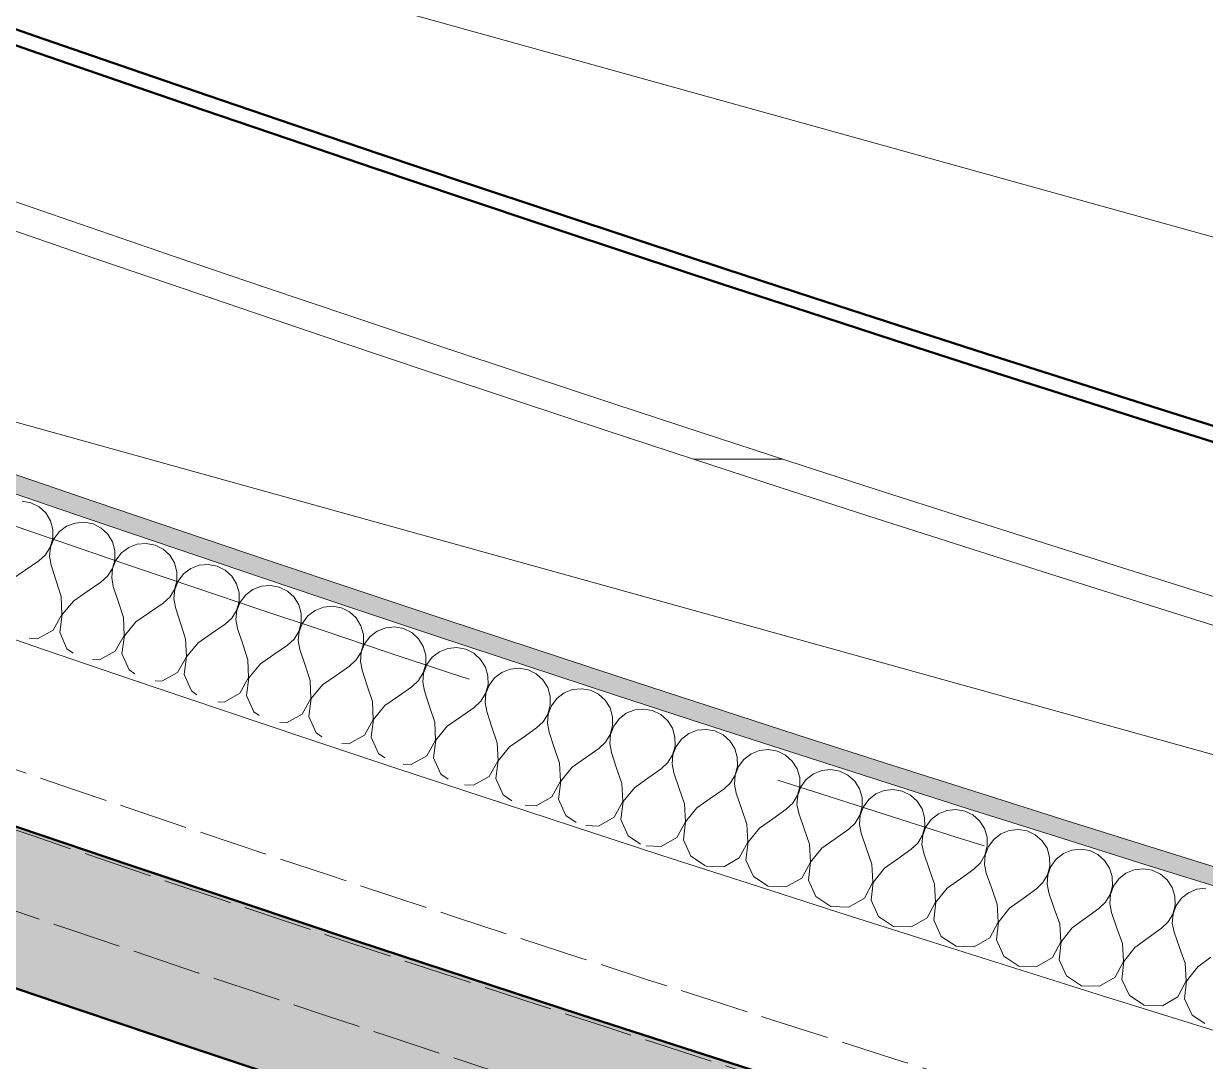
# Model space of a CAD drawing. Header units: millimetres. Extents: x -89663 to 74273, y -103666 to 18539.
# Drawn here: x -35860 to -35090, y -70592 to -69916 of the extents above; entities that cross this region are included whole.
import ezdxf
from ezdxf.enums import TextEntityAlignment as Align

# ---------------------------------------------------------------- set-up
doc = ezdxf.new("R2010")
doc.units = ezdxf.units.MM
doc.header["$MEASUREMENT"] = 0
doc.linetypes.add('Double Dashed', pattern=[1093.611073, 529.166651, -211.666656, 141.111112, -211.666656])
doc.linetypes.add('Hidden Line', pattern=[55, 45, -10])
for name, color, linetype in [('A-20-M_Floor_Slab', 7, 'Continuous'), ('A-25-M_Wall_Ext', 7, 'Continuous'), ('New_A-05-M_Gross_Int_WC_s', 7, 'Continuous'), ('New_A-15-MG_Structural_Grid_Phase_2', 7, 'Continuous'), ('New_A-25-M_Wall_Ext', 7, 'Continuous'), ('New_A-25-M_Wall_Int', 7, 'Continuous'), ('New_A-35-M_FFE_Sanitary', 7, 'Continuous'), ('New_A-40-M_Soft_Landscaping_P2', 7, 'Continuous')]:
    doc.layers.add(name, color=color, linetype=linetype)
for name, color, linetype, lineweight in [('A-20-M_Floor_Slab_Pen_No__89', 8, 'Continuous', 20), ('A-25-M_Wall_Ext_Pen_No__87', 8, 'Continuous', 20), ('New_A-25-M_Wall_Ext_Pen_No__87', 8, 'Continuous', 20), ('New_A-25-M_Wall_Int_Pen_No__193', 7, 'Continuous', 18), ('New_A-40-M_Soft_Landscaping_P2_Pen_No__150', 7, 'Continuous', 0), ('New_ArchiCAD Zone Stamps_Pen_No__6', 7, 'Continuous', 35)]:
    doc.layers.add(name, color=color, linetype=linetype, lineweight=lineweight)
for name, color, linetype, lineweight, true_color in [('New_A-05-M_Gross_Int_WC_s_Pen_No__74', 7, 'Continuous', 20, 0x606060), ('New_A-15-MG_Structural_Grid_Phase_2_Pen_No__222', 7, 'Continuous', 13, 0x65af33), ('New_A-25-M_Wall_Ext_Pen_No__107', 7, 'Continuous', 15, 0xa6a6a6), ('New_A-25-M_Wall_Ext_Pen_No__27', 7, 'Continuous', 50, 0x2a2a2a), ('New_A-25-M_Wall_Int_Pen_No__107', 7, 'Continuous', 15, 0xa6a6a6), ('New_A-25-M_Wall_Int_Pen_No__149', 7, 'Continuous', 0, 0x2a2a2a), ('New_A-35-M_FFE_Sanitary_Pen_No__211', 7, 'Continuous', 13, 0xebf6ff), ('New_A-35-M_FFE_Sanitary_Pen_No__27', 7, 'Continuous', 50, 0x2a2a2a)]:
    doc.layers.add(name, color=color, linetype=linetype, lineweight=lineweight, true_color=true_color)
doc.styles.add('GENERATED_STYLE_1', font='')
doc.styles.add('GENERATED_STYLE_3', font='')
doc.styles.add('GENERATED_STYLE_4', font='')
doc.styles.get('GENERATED_STYLE_1').set_extended_font_data('Arial', bold=True)
doc.styles.get('GENERATED_STYLE_3').set_extended_font_data('Arial')
doc.styles.get('GENERATED_STYLE_4').set_extended_font_data('Swis721 BT')

# ---------------------------------------------------------------- blocks, each defined once
blk = doc.blocks.new('Female WC_INB 0163_41_1', base_point=(-32279.54, -69544.54))
at = {"layer": 'New_A-05-M_Gross_Int_WC_s_Pen_No__74', "linetype": 'Continuous'}
blk.add_arc((-26783.77, -43782.46), 27679.87, 246.440537, 262.17938, dxfattribs=at)
at = {"layer": 'New_ArchiCAD Zone Stamps_Pen_No__6'}
for tag, height, style, p in [('ROOM_NAME', 250, 'GENERATED_STYLE_1', (-32667.24, -68179.03)), ('zoneNameLine2', 250, 'GENERATED_STYLE_1', (-32855.67, -68611.16)), ('ROOM_NUMBER', 200, 'GENERATED_STYLE_3', (-33044.11, -69031.87)), ('measuredAreaCode', 200, 'GENERATED_STYLE_3', (-33201.13, -69391.98)), ('ROOM_HOLES_PRM', 200, 'GENERATED_STYLE_3', (-32893.73, -69526.02)), ('DUMMY_649', 200, 'GENERATED_STYLE_3', (-32404.39, -69739.4)), ('DUMMY_650', 133.33, 'GENERATED_STYLE_3', (-32125.1, -69845.94))]:
    blk.add_attdef(tag, text='', height=height, rotation=336.44041, dxfattribs=dict(at, style=style)).set_placement(p, align=Align.TOP_LEFT)
blk = doc.blocks.new('Mesh_33_1', base_point=(-40933.13, -67038.12))
at = {"layer": 'New_A-40-M_Soft_Landscaping_P2_Pen_No__150', "linetype": 'Continuous', "flags": 128}
blk.add_lwpolyline([(-40933.13, -67038.12, 0.320491), (-40900.75, -69852.74, 0.075053), (-37194.67, -72335.54, 0.135492), (-17580.92, -76160.23), (-17996.04, -70642.96, -0.183873), (-38079.88, -69688.08, -0.169448), (-40869.93, -67158.76, -0.091733)], format="xyb", close=True, dxfattribs=at)
blk = doc.blocks.new('Mesh_34_1', base_point=(-38055.11, -69698.86))
at = {"layer": 'New_A-40-M_Soft_Landscaping_P2_Pen_No__150', "linetype": 'Continuous', "flags": 128}
blk.add_lwpolyline([(-38055.11, -69698.86, -0.169694), (-40869.93, -67158.76, 0.334983), (-40169.42, -69894.96, 0.065126), (-36684.41, -71850.78, 0.165018), (-17774.28, -73559.95), (-17996.04, -70642.96, -0.183626)], format="xyb", close=True, dxfattribs=at)
blk = doc.blocks.new('Slab_71_1', base_point=(-38011.07, -70020.7))
at = {"layer": 'A-20-M_Floor_Slab_Pen_No__89', "linetype": 'Continuous', "flags": 128}
blk.add_lwpolyline([(-38011.07, -70020.7), (-37706.8, -69326.82), (-30776.38, -71251.73), (-30890.25, -71998.49)], close=True, dxfattribs=at)
blk = doc.blocks.new('Slab_72_1', base_point=(-37706.8, -69326.82))
at = {"layer": 'A-20-M_Floor_Slab_Pen_No__89', "linetype": 'Continuous', "flags": 128}
blk.add_lwpolyline([(-37706.8, -69326.82), (-37838.64, -69627.5), (-30825.72, -71575.32), (-30776.38, -71251.73)], close=True, dxfattribs=at)
blk = doc.blocks.new('Wall_53_1', base_point=(-38175.98, -69536.65))
at = {"layer": 'New_A-25-M_Wall_Ext_Pen_No__107', "linetype": 'Continuous', "lineweight": 0, "true_color": 0x535353}
blk.add_hatch(color=251, dxfattribs=at).paths.add_polyline_path([(-38175.98, -69536.65), (-38217.53, -69627.61, 0.177017), (-18856.62, -70909.39), (-18870.61, -70861.5), (-18884.66, -70813.41, -0.177006)])
at = {"layer": 'New_A-25-M_Wall_Ext_Pen_No__27', "linetype": 'Continuous'}
for radius, start in [(28161.83, 246.138048), (28261.83, 246.135609)]:
    blk.add_arc((-26783.55, -43782.02), radius, start, 286.288972, dxfattribs=at)
blk = doc.blocks.new('Wall_55_1', base_point=(-38175.91, -69536.5))
at = {"layer": 'New_A-25-M_Wall_Ext_Pen_No__87', "linetype": 'Hidden Line'}
for radius in [28161.83, 28211.83]:
    blk.add_arc((-26758.87, -43792.76), radius, 246.083295, 336.440412, dxfattribs=at)
blk = doc.blocks.new('Wall_93_1', base_point=(-37848.31, -69154.35))
at = {"layer": 'New_A-35-M_FFE_Sanitary_Pen_No__211', "linetype": 'Continuous'}
h = blk.add_hatch(dxfattribs=at)
h.set_pattern_fill('Plaster_0001', color=256, style=0, pattern_type=2)
h.set_pattern_definition([(164.31925, (0, 0), (46.81334, 166.75884), [0, -100]), (164.31925, (-71.55, -69.87), (46.81334, 166.75884), [0, -100])])
h.paths.add_polyline_path([(-37844.31, -69145.19), (-37848.31, -69154.35, 0.068547), (-30550.53, -71208.46), (-30549.25, -71198.54, -0.068546)])
at = {"layer": 'New_A-35-M_FFE_Sanitary_Pen_No__27', "linetype": 'Continuous'}
for radius, end in [(27770.03, 262.122158), (27780.03, 262.122343)]:
    blk.add_arc((-26743.04, -43690.59), radius, 246.437016, end, dxfattribs=at)
blk = doc.blocks.new('*X512')
at = {"layer": 'New_A-25-M_Wall_Int_Pen_No__107', "linetype": 'Continuous'}
for p, q in [((-35861.25, -70227.15), (-35855.46, -70228.27)), ((-35855.46, -70228.27), (-35850.21, -70230.94)), ((-35850.21, -70230.94), (-35845.88, -70234.94)), ((-35845.88, -70234.94), (-35842.8, -70239.98)), ((-35842.8, -70239.98), (-35841.22, -70245.67)), ((-35836.95, -70247.13), (-35832.21, -70243.6)), ((-35832.21, -70243.6), (-35826.7, -70241.5)), ((-35826.7, -70241.5), (-35820.82, -70240.99)), ((-35820.82, -70240.99), (-35815.03, -70242.1)), ((-35815.03, -70242.1), (-35809.77, -70244.76)), ((-35809.77, -70244.76), (-35805.43, -70248.76)), ((-35841.25, -70251.58), (-35842.89, -70257.26)), ((-35842.73, -70257.32), (-35840.55, -70251.82)), ((-35841.22, -70245.67), (-35841.25, -70251.58)), ((-35840.55, -70251.82), (-35836.95, -70247.13)), ((-35805.43, -70248.76), (-35802.35, -70253.8)), ((-35842.89, -70257.26), (-35846.02, -70262.28)), ((-35843.33, -70263.2), (-35842.73, -70257.32)), ((-35802.35, -70253.8), (-35800.76, -70259.48)), ((-35800.76, -70259.48), (-35800.79, -70265.4)), ((-35796.49, -70260.94), (-35791.76, -70257.4)), ((-35791.76, -70257.4), (-35786.25, -70255.29)), ((-35786.25, -70255.29), (-35780.37, -70254.77)), ((-35780.37, -70254.77), (-35774.58, -70255.88)), ((-35774.58, -70255.88), (-35769.32, -70258.53)), ((-35769.32, -70258.53), (-35764.97, -70262.52)), ((-35859.25, -70272.28), (-35850.4, -70266.25)), ((-35846.02, -70262.28), (-35850.4, -70266.25)), ((-35842.3, -70269.02), (-35843.33, -70263.2)), ((-35800.79, -70265.4), (-35802.42, -70271.08)), ((-35802.26, -70271.13), (-35800.08, -70265.64)), ((-35800.08, -70265.64), (-35796.49, -70260.94)), ((-35764.97, -70262.52), (-35761.88, -70267.55)), ((-35761.88, -70267.55), (-35760.29, -70273.24)), ((-35868.1, -70278.31), (-35859.25, -70272.28)), ((-35839, -70279.21), (-35842.3, -70269.02)), ((-35802.42, -70271.08), (-35805.54, -70276.1)), ((-35802.85, -70277.02), (-35802.26, -70271.13)), ((-35760.29, -70273.24), (-35760.3, -70279.15)), ((-35759.59, -70279.39), (-35756.01, -70274.68)), ((-35756.01, -70274.68), (-35751.29, -70271.14)), ((-35751.29, -70271.14), (-35745.78, -70269.02)), ((-35745.78, -70269.02), (-35739.9, -70268.49)), ((-35739.9, -70268.49), (-35734.11, -70269.59)), ((-35734.11, -70269.59), (-35728.84, -70272.23)), ((-35728.84, -70272.23), (-35724.49, -70276.21)), ((-35835.7, -70289.39), (-35839, -70279.21)), ((-35818.75, -70286.12), (-35809.91, -70280.08)), ((-35805.54, -70276.1), (-35809.91, -70280.08)), ((-35801.81, -70282.83), (-35802.85, -70277.02)), ((-35798.49, -70293.02), (-35801.81, -70282.83)), ((-35760.3, -70279.15), (-35761.92, -70284.83)), ((-35761.76, -70284.89), (-35759.59, -70279.39)), ((-35724.49, -70276.21), (-35721.39, -70281.24)), ((-35721.39, -70281.24), (-35719.79, -70286.92)), ((-35710.79, -70284.81), (-35705.28, -70282.69)), ((-35705.28, -70282.69), (-35699.41, -70282.15)), ((-35699.41, -70282.15), (-35693.62, -70283.24)), ((-35693.62, -70283.24), (-35688.34, -70285.87)), ((-35835.7, -70289.39), (-35835.26, -70301.1)), ((-35827.59, -70292.16), (-35818.75, -70286.12)), ((-35765.04, -70289.86), (-35769.4, -70293.84)), ((-35761.92, -70284.83), (-35765.04, -70289.86)), ((-35762.34, -70290.77), (-35761.76, -70284.89)), ((-35761.3, -70296.59), (-35762.34, -70290.77)), ((-35719.79, -70286.92), (-35719.79, -70292.84)), ((-35719.09, -70293.07), (-35715.51, -70288.37)), ((-35715.51, -70288.37), (-35710.79, -70284.81)), ((-35688.34, -70285.87), (-35683.99, -70289.85)), ((-35683.99, -70289.85), (-35680.88, -70294.87)), ((-35835.1, -70301.15), (-35827.59, -70292.16)), ((-35795.17, -70303.2), (-35798.49, -70293.02)), ((-35778.23, -70299.9), (-35769.4, -70293.84)), ((-35757.96, -70306.76), (-35761.3, -70296.59)), ((-35721.41, -70298.52), (-35724.51, -70303.55)), ((-35721.82, -70304.46), (-35721.24, -70298.58)), ((-35719.79, -70292.84), (-35721.41, -70298.52)), ((-35721.24, -70298.58), (-35719.09, -70293.07)), ((-35680.88, -70294.87), (-35679.27, -70300.55)), ((-35674.99, -70301.99), (-35670.27, -70298.43)), ((-35670.27, -70298.43), (-35664.77, -70296.29)), ((-35664.77, -70296.29), (-35658.9, -70295.74)), ((-35658.9, -70295.74), (-35653.1, -70296.82)), ((-35653.1, -70296.82), (-35647.82, -70299.45)), ((-35835.26, -70301.1), (-35841.04, -70311.28)), ((-35836.75, -70312.74), (-35835.1, -70301.15)), ((-35795.17, -70303.2), (-35794.72, -70314.9)), ((-35794.55, -70314.95), (-35787.07, -70305.95)), ((-35787.07, -70305.95), (-35778.23, -70299.9)), ((-35754.63, -70316.94), (-35757.96, -70306.76)), ((-35724.51, -70303.55), (-35728.87, -70307.54)), ((-35720.76, -70310.28), (-35721.82, -70304.46)), ((-35679.26, -70306.46), (-35680.87, -70312.15)), ((-35680.7, -70312.21), (-35678.56, -70306.7)), ((-35679.27, -70300.55), (-35679.26, -70306.46)), ((-35678.56, -70306.7), (-35674.99, -70301.99)), ((-35647.82, -70299.45), (-35643.46, -70303.42)), ((-35643.46, -70303.42), (-35640.35, -70308.44)), ((-35841.04, -70311.28), (-35851.31, -70316.91)), ((-35832.07, -70323.48), (-35836.75, -70312.74)), ((-35746.52, -70319.68), (-35737.69, -70313.61)), ((-35737.69, -70313.61), (-35728.87, -70307.54)), ((-35717.41, -70320.45), (-35720.76, -70310.28)), ((-35680.87, -70312.15), (-35683.97, -70317.19)), ((-35681.27, -70318.09), (-35680.7, -70312.21)), ((-35640.35, -70308.44), (-35638.73, -70314.12)), ((-35638.73, -70314.12), (-35638.71, -70320.03)), ((-35634.44, -70315.55), (-35629.73, -70311.98)), ((-35629.73, -70311.98), (-35624.24, -70309.84)), ((-35624.24, -70309.84), (-35618.36, -70309.28)), ((-35618.36, -70309.28), (-35612.57, -70310.35)), ((-35612.57, -70310.35), (-35607.28, -70312.97)), ((-35607.28, -70312.97), (-35602.92, -70316.93)), ((-35851.31, -70316.91), (-35856.63, -70316.63)), ((-35794.72, -70314.9), (-35800.48, -70325.1)), ((-35796.2, -70326.55), (-35794.55, -70314.95)), ((-35754.63, -70316.94), (-35754.15, -70328.64)), ((-35753.99, -70328.7), (-35746.52, -70319.68)), ((-35714.06, -70330.62), (-35717.41, -70320.45)), ((-35697.13, -70327.27), (-35688.32, -70321.18)), ((-35683.97, -70317.19), (-35688.32, -70321.18)), ((-35680.21, -70323.91), (-35681.27, -70318.09)), ((-35638.71, -70320.03), (-35640.31, -70325.72)), ((-35640.15, -70325.77), (-35638.01, -70320.26)), ((-35638.01, -70320.26), (-35634.44, -70315.55)), ((-35602.92, -70316.93), (-35599.8, -70321.94)), ((-35599.8, -70321.94), (-35598.16, -70327.62)), ((-35828.06, -70326.25), (-35832.07, -70323.48)), ((-35800.48, -70325.1), (-35810.74, -70330.74)), ((-35791.49, -70337.28), (-35796.2, -70326.55)), ((-35754.15, -70328.64), (-35759.9, -70338.85)), ((-35755.61, -70340.29), (-35753.99, -70328.7)), ((-35705.95, -70333.35), (-35697.13, -70327.27)), ((-35676.84, -70334.07), (-35680.21, -70323.91)), ((-35640.31, -70325.72), (-35643.4, -70330.76)), ((-35640.7, -70331.66), (-35640.15, -70325.77)), ((-35598.16, -70327.62), (-35598.14, -70333.53)), ((-35597.43, -70333.77), (-35593.88, -70329.04)), ((-35593.88, -70329.04), (-35589.18, -70325.47)), ((-35589.18, -70325.47), (-35583.68, -70323.32)), ((-35583.68, -70323.32), (-35577.81, -70322.75)), ((-35577.81, -70322.75), (-35572.01, -70323.81)), ((-35572.01, -70323.81), (-35566.72, -70326.42)), ((-35566.72, -70326.42), (-35562.35, -70330.38)), ((-35810.74, -70330.74), (-35815.45, -70330.5)), ((-35787.84, -70339.79), (-35791.49, -70337.28)), ((-35714.06, -70330.62), (-35713.57, -70342.32)), ((-35713.41, -70342.37), (-35705.95, -70333.35)), ((-35673.48, -70344.24), (-35676.84, -70334.07)), ((-35656.55, -70340.86), (-35647.75, -70334.76)), ((-35643.4, -70330.76), (-35647.75, -70334.76)), ((-35639.63, -70337.47), (-35640.7, -70331.66)), ((-35636.25, -70347.63), (-35639.63, -70337.47)), ((-35598.14, -70333.53), (-35599.73, -70339.23)), ((-35599.57, -70339.28), (-35597.43, -70333.77)), ((-35562.35, -70330.38), (-35559.22, -70335.39)), ((-35559.22, -70335.39), (-35557.58, -70341.06)), ((-35548.6, -70338.9), (-35543.1, -70336.74)), ((-35543.1, -70336.74), (-35537.23, -70336.16)), ((-35537.23, -70336.16), (-35531.43, -70337.21)), ((-35531.43, -70337.21), (-35526.14, -70339.81)), ((-35770.15, -70344.5), (-35774.49, -70344.29)), ((-35759.9, -70338.85), (-35770.15, -70344.5)), ((-35750.9, -70351.01), (-35755.61, -70340.29)), ((-35713.57, -70342.32), (-35719.3, -70352.53)), ((-35715.01, -70353.98), (-35713.41, -70342.37)), ((-35673.48, -70344.24), (-35672.97, -70355.94)), ((-35665.36, -70346.95), (-35656.55, -70340.86)), ((-35602.81, -70344.27), (-35607.15, -70348.28)), ((-35599.73, -70339.23), (-35602.81, -70344.27)), ((-35600.11, -70345.17), (-35599.57, -70339.28)), ((-35599.03, -70350.98), (-35600.11, -70345.17)), ((-35557.58, -70341.06), (-35557.55, -70346.97)), ((-35556.84, -70347.21), (-35553.3, -70342.48)), ((-35553.3, -70342.48), (-35548.6, -70338.9)), ((-35526.14, -70339.81), (-35521.76, -70343.77)), ((-35521.76, -70343.77), (-35518.63, -70348.77)), ((-35747.41, -70353.41), (-35750.9, -70351.01)), ((-35719.3, -70352.53), (-35729.54, -70358.21)), ((-35672.8, -70355.99), (-35665.36, -70346.95)), ((-35632.87, -70357.79), (-35636.25, -70347.63)), ((-35615.95, -70354.39), (-35607.15, -70348.28)), ((-35595.64, -70361.13), (-35599.03, -70350.98)), ((-35559.13, -70352.67), (-35562.2, -70357.72)), ((-35559.5, -70358.61), (-35558.97, -70352.72)), ((-35557.55, -70346.97), (-35559.13, -70352.67)), ((-35558.97, -70352.72), (-35556.84, -70347.21)), ((-35518.63, -70348.77), (-35516.98, -70354.44)), ((-35512.69, -70355.85), (-35508, -70352.26)), ((-35508, -70352.26), (-35502.51, -70350.09)), ((-35502.51, -70350.09), (-35496.64, -70349.51)), ((-35496.64, -70349.51), (-35490.84, -70350.55)), ((-35490.84, -70350.55), (-35485.54, -70353.15)), ((-35729.54, -70358.21), (-35733.75, -70358.01)), ((-35710.28, -70364.69), (-35715.01, -70353.98)), ((-35672.97, -70355.94), (-35678.68, -70366.16)), ((-35674.39, -70367.6), (-35672.8, -70355.99)), ((-35632.87, -70357.79), (-35632.34, -70369.49)), ((-35632.18, -70369.55), (-35624.74, -70360.5)), ((-35624.74, -70360.5), (-35615.95, -70354.39)), ((-35562.2, -70357.72), (-35566.54, -70361.73)), ((-35558.41, -70364.42), (-35559.5, -70358.61)), ((-35516.94, -70360.35), (-35518.51, -70366.05)), ((-35518.35, -70366.1), (-35516.23, -70360.58)), ((-35516.98, -70354.44), (-35516.94, -70360.35)), ((-35516.23, -70360.58), (-35512.69, -70355.85)), ((-35485.54, -70353.15), (-35481.16, -70357.09)), ((-35481.16, -70357.09), (-35478.02, -70362.09)), ((-35706.77, -70367.09), (-35710.28, -70364.69)), ((-35678.68, -70366.16), (-35688.91, -70371.85)), ((-35669.64, -70378.3), (-35674.39, -70367.6)), ((-35592.24, -70371.29), (-35595.64, -70361.13)), ((-35584.11, -70373.98), (-35575.32, -70367.86)), ((-35575.32, -70367.86), (-35566.54, -70361.73)), ((-35555, -70374.57), (-35558.41, -70364.42)), ((-35518.51, -70366.05), (-35521.58, -70371.1)), ((-35518.87, -70371.99), (-35518.35, -70366.1)), ((-35478.02, -70362.09), (-35476.36, -70367.76)), ((-35476.36, -70367.76), (-35476.31, -70373.67)), ((-35472.07, -70369.16), (-35467.38, -70365.56)), ((-35467.38, -70365.56), (-35461.89, -70363.39)), ((-35461.89, -70363.39), (-35456.02, -70362.79)), ((-35456.02, -70362.79), (-35450.22, -70363.83)), ((-35450.22, -70363.83), (-35444.92, -70366.41)), ((-35444.92, -70366.41), (-35440.53, -70370.35)), ((-35688.91, -70371.85), (-35693.23, -70371.65)), ((-35632.34, -70369.49), (-35638.04, -70379.72)), ((-35633.75, -70381.15), (-35632.18, -70369.55)), ((-35592.24, -70371.29), (-35591.69, -70382.99)), ((-35591.53, -70383.04), (-35584.11, -70373.98)), ((-35551.59, -70384.72), (-35555, -70374.57)), ((-35534.68, -70381.26), (-35525.91, -70375.13)), ((-35521.58, -70371.1), (-35525.91, -70375.13)), ((-35517.78, -70377.8), (-35518.87, -70371.99)), ((-35476.31, -70373.67), (-35477.87, -70379.37)), ((-35477.7, -70379.42), (-35475.6, -70373.9)), ((-35475.6, -70373.9), (-35472.07, -70369.16)), ((-35440.53, -70370.35), (-35437.38, -70375.34)), ((-35437.38, -70375.34), (-35435.71, -70381.01)), ((-35421.26, -70376.62), (-35415.39, -70376.02)), ((-35415.39, -70376.02), (-35409.58, -70377.04)), ((-35665.9, -70380.85), (-35669.64, -70378.3)), ((-35638.04, -70379.72), (-35648.27, -70385.43)), ((-35628.98, -70391.85), (-35633.75, -70381.15)), ((-35591.69, -70382.99), (-35597.38, -70393.23)), ((-35593.08, -70394.65), (-35591.53, -70383.04)), ((-35543.46, -70387.4), (-35534.68, -70381.26)), ((-35514.35, -70387.94), (-35517.78, -70377.8)), ((-35477.87, -70379.37), (-35480.93, -70384.43)), ((-35478.22, -70385.31), (-35477.7, -70379.42)), ((-35435.71, -70381.01), (-35435.65, -70386.92)), ((-35434.95, -70387.15), (-35431.42, -70382.41)), ((-35431.42, -70382.41), (-35426.74, -70378.81)), ((-35426.74, -70378.81), (-35421.26, -70376.62)), ((-35409.58, -70377.04), (-35404.28, -70379.62)), ((-35404.28, -70379.62), (-35399.88, -70383.55)), ((-35399.88, -70383.55), (-35396.73, -70388.54)), ((-35648.27, -70385.43), (-35652.93, -70385.22)), ((-35551.59, -70384.72), (-35551.03, -70396.42)), ((-35550.86, -70396.47), (-35543.46, -70387.4)), ((-35510.92, -70398.09), (-35514.35, -70387.94)), ((-35494.02, -70394.61), (-35485.25, -70388.46)), ((-35480.93, -70384.43), (-35485.25, -70388.46)), ((-35477.12, -70391.12), (-35478.22, -70385.31)), ((-35473.68, -70401.26), (-35477.12, -70391.12)), ((-35435.65, -70386.92), (-35437.21, -70392.63)), ((-35437.04, -70392.68), (-35434.95, -70387.15)), ((-35396.73, -70388.54), (-35395.05, -70394.2)), ((-35386.08, -70391.98), (-35380.6, -70389.79)), ((-35380.6, -70389.79), (-35374.73, -70389.18)), ((-35374.73, -70389.18), (-35368.93, -70390.2)), ((-35368.93, -70390.2), (-35363.62, -70392.77)), ((-35624.81, -70394.69), (-35628.98, -70391.85)), ((-35607.59, -70398.95), (-35612.83, -70398.72)), ((-35597.38, -70393.23), (-35607.59, -70398.95)), ((-35588.3, -70405.34), (-35593.08, -70394.65)), ((-35551.03, -70396.42), (-35556.69, -70406.67)), ((-35552.4, -70408.08), (-35550.86, -70396.47)), ((-35510.92, -70398.09), (-35510.34, -70409.79)), ((-35502.79, -70400.76), (-35494.02, -70394.61)), ((-35440.26, -70397.69), (-35444.58, -70401.73)), ((-35437.21, -70392.63), (-35440.26, -70397.69)), ((-35437.55, -70398.57), (-35437.04, -70392.68)), ((-35436.44, -70404.37), (-35437.55, -70398.57)), ((-35395.05, -70394.2), (-35394.98, -70400.12)), ((-35394.27, -70400.34), (-35390.76, -70395.59)), ((-35390.76, -70395.59), (-35386.08, -70391.98)), ((-35363.62, -70392.77), (-35359.22, -70396.69)), ((-35359.22, -70396.69), (-35356.05, -70401.67)), ((-35583.49, -70408.6), (-35588.3, -70405.34)), ((-35556.69, -70406.67), (-35566.9, -70412.4)), ((-35510.18, -70409.84), (-35502.79, -70400.76)), ((-35470.23, -70411.4), (-35473.68, -70401.26)), ((-35453.33, -70407.89), (-35444.58, -70401.73)), ((-35432.98, -70414.51), (-35436.44, -70404.37)), ((-35396.53, -70405.82), (-35399.57, -70410.89)), ((-35396.86, -70411.77), (-35396.36, -70405.87)), ((-35394.98, -70400.12), (-35396.53, -70405.82)), ((-35396.36, -70405.87), (-35394.27, -70400.34)), ((-35356.05, -70401.67), (-35354.37, -70407.34)), ((-35350.07, -70408.72), (-35345.4, -70405.1)), ((-35345.4, -70405.1), (-35339.92, -70402.9)), ((-35339.92, -70402.9), (-35334.06, -70402.28)), ((-35334.06, -70402.28), (-35328.25, -70403.29)), ((-35328.25, -70403.29), (-35322.94, -70405.85)), ((-35322.94, -70405.85), (-35318.53, -70409.77)), ((-35566.9, -70412.4), (-35572.95, -70412.15)), ((-35547.6, -70418.76), (-35552.4, -70408.08)), ((-35510.34, -70409.79), (-35515.99, -70420.04)), ((-35511.69, -70421.45), (-35510.18, -70409.84)), ((-35470.23, -70411.4), (-35469.63, -70423.09)), ((-35469.47, -70423.15), (-35462.09, -70414.05)), ((-35462.09, -70414.05), (-35453.33, -70407.89)), ((-35429.52, -70424.64), (-35432.98, -70414.51)), ((-35399.57, -70410.89), (-35403.88, -70414.93)), ((-35395.74, -70417.57), (-35396.86, -70411.77)), ((-35354.29, -70413.25), (-35355.83, -70418.95)), ((-35355.66, -70419.01), (-35353.58, -70413.47)), ((-35354.37, -70407.34), (-35354.29, -70413.25)), ((-35353.58, -70413.47), (-35350.07, -70408.72)), ((-35318.53, -70409.77), (-35315.36, -70414.74)), ((-35541.93, -70422.59), (-35547.6, -70418.76)), ((-35515.99, -70420.04), (-35526.19, -70425.8)), ((-35506.88, -70432.13), (-35511.69, -70421.45)), ((-35421.38, -70427.28), (-35412.63, -70421.11)), ((-35412.63, -70421.11), (-35403.88, -70414.93)), ((-35392.27, -70427.7), (-35395.74, -70417.57)), ((-35355.83, -70418.95), (-35358.86, -70424.03)), ((-35356.15, -70424.9), (-35355.66, -70419.01)), ((-35315.36, -70414.74), (-35313.66, -70420.4)), ((-35313.66, -70420.4), (-35313.58, -70426.31)), ((-35312.87, -70426.54), (-35309.36, -70421.78)), ((-35309.36, -70421.78), (-35304.7, -70418.16)), ((-35304.7, -70418.16), (-35299.22, -70415.95)), ((-35299.22, -70415.95), (-35293.36, -70415.32)), ((-35293.36, -70415.32), (-35287.55, -70416.32)), ((-35287.55, -70416.32), (-35282.24, -70418.87)), ((-35282.24, -70418.87), (-35277.82, -70422.78)), ((-35526.19, -70425.8), (-35533.27, -70425.51)), ((-35469.63, -70423.09), (-35475.27, -70433.36)), ((-35470.97, -70434.76), (-35469.47, -70423.15)), ((-35429.52, -70424.64), (-35428.91, -70436.34)), ((-35428.74, -70436.39), (-35421.38, -70427.28)), ((-35388.79, -70437.83), (-35392.27, -70427.7)), ((-35371.9, -70434.27), (-35363.16, -70428.08)), ((-35358.86, -70424.03), (-35363.16, -70428.08)), ((-35355.02, -70430.7), (-35356.15, -70424.9)), ((-35313.58, -70426.31), (-35315.1, -70432.03)), ((-35314.94, -70432.08), (-35312.87, -70426.54)), ((-35277.82, -70422.78), (-35274.64, -70427.75)), ((-35274.64, -70427.75), (-35272.94, -70433.41)), ((-35263.98, -70431.15), (-35258.51, -70428.93)), ((-35258.51, -70428.93), (-35252.64, -70428.29)), ((-35252.64, -70428.29), (-35246.83, -70429.28)), ((-35246.83, -70429.28), (-35241.51, -70431.83)), ((-35500.14, -70436.66), (-35506.88, -70432.13)), ((-35475.27, -70433.36), (-35485.46, -70439.13)), ((-35466.13, -70445.43), (-35470.97, -70434.76)), ((-35428.91, -70436.34), (-35434.52, -70446.61)), ((-35430.22, -70448.01), (-35428.74, -70436.39)), ((-35388.79, -70437.83), (-35388.16, -70449.52)), ((-35380.64, -70440.46), (-35371.9, -70434.27)), ((-35351.53, -70440.82), (-35355.02, -70430.7)), ((-35318.13, -70437.1), (-35322.43, -70441.16)), ((-35315.1, -70432.03), (-35318.13, -70437.1)), ((-35315.42, -70437.97), (-35314.94, -70432.08)), ((-35272.94, -70433.41), (-35272.84, -70439.32)), ((-35272.13, -70439.55), (-35268.64, -70434.78)), ((-35268.64, -70434.78), (-35263.98, -70431.15)), ((-35241.51, -70431.83), (-35237.09, -70435.73)), ((-35237.09, -70435.73), (-35233.91, -70440.7)), ((-35485.46, -70439.13), (-35493.79, -70438.8)), ((-35458.11, -70450.82), (-35466.13, -70445.43)), ((-35387.99, -70449.57), (-35380.64, -70440.46)), ((-35348.04, -70450.95), (-35351.53, -70440.82)), ((-35331.16, -70447.36), (-35322.43, -70441.16)), ((-35314.28, -70443.77), (-35315.42, -70437.97)), ((-35310.78, -70453.89), (-35314.28, -70443.77)), ((-35274.36, -70445.03), (-35277.38, -70450.12)), ((-35274.67, -70450.98), (-35274.2, -70445.09)), ((-35272.84, -70439.32), (-35274.36, -70445.03)), ((-35274.2, -70445.09), (-35272.13, -70439.55)), ((-35233.91, -70440.7), (-35232.2, -70446.35)), ((-35227.89, -70447.72), (-35223.24, -70444.08)), ((-35223.24, -70444.08), (-35217.77, -70441.85)), ((-35217.77, -70441.85), (-35211.91, -70441.21)), ((-35211.91, -70441.21), (-35206.1, -70442.19)), ((-35206.1, -70442.19), (-35200.77, -70444.72)), ((-35200.77, -70444.72), (-35196.35, -70448.62)), ((-35444.71, -70452.4), (-35454.51, -70452.03)), ((-35434.52, -70446.61), (-35444.71, -70452.4)), ((-35425.37, -70458.67), (-35430.22, -70448.01)), ((-35388.16, -70449.52), (-35393.76, -70459.8)), ((-35389.46, -70461.19), (-35387.99, -70449.57)), ((-35348.04, -70450.95), (-35347.39, -70462.64)), ((-35339.89, -70453.56), (-35331.16, -70447.36)), ((-35277.38, -70450.12), (-35281.67, -70454.18)), ((-35273.52, -70456.77), (-35274.67, -70450.98)), ((-35232.09, -70452.26), (-35233.6, -70457.98)), ((-35233.44, -70458.03), (-35231.38, -70452.49)), ((-35232.2, -70446.35), (-35232.09, -70452.26)), ((-35231.38, -70452.49), (-35227.89, -70447.72)), ((-35196.35, -70448.62), (-35193.15, -70453.58)), ((-35415.84, -70465.05), (-35425.37, -70458.67)), ((-35393.76, -70459.8), (-35403.93, -70465.6)), ((-35347.22, -70462.69), (-35339.89, -70453.56)), ((-35307.27, -70464.01), (-35310.78, -70453.89)), ((-35299.11, -70466.61), (-35290.39, -70460.4)), ((-35290.39, -70460.4), (-35281.67, -70454.18)), ((-35270, -70466.89), (-35273.52, -70456.77)), ((-35233.6, -70457.98), (-35236.61, -70463.07)), ((-35233.9, -70463.92), (-35233.44, -70458.03)), ((-35193.15, -70453.58), (-35191.43, -70459.24)), ((-35191.43, -70459.24), (-35191.32, -70465.15)), ((-35190.61, -70465.37), (-35187.13, -70460.59)), ((-35187.13, -70460.59), (-35182.48, -70456.95)), ((-35182.48, -70456.95), (-35177.02, -70454.71)), ((-35177.02, -70454.71), (-35171.15, -70454.06)), ((-35171.15, -70454.06), (-35165.34, -70455.03)), ((-35165.34, -70455.03), (-35160.01, -70457.56)), ((-35160.01, -70457.56), (-35155.58, -70461.45)), ((-35403.93, -70465.6), (-35415.42, -70465.19)), ((-35384.59, -70471.84), (-35389.46, -70461.19)), ((-35347.39, -70462.64), (-35352.98, -70472.93)), ((-35348.67, -70474.31), (-35347.22, -70462.69)), ((-35307.27, -70464.01), (-35306.6, -70475.7)), ((-35306.44, -70475.75), (-35299.11, -70466.61)), ((-35266.48, -70477), (-35270, -70466.89)), ((-35249.61, -70473.37), (-35240.9, -70467.14)), ((-35236.61, -70463.07), (-35240.9, -70467.14)), ((-35232.74, -70469.72), (-35233.9, -70463.92)), ((-35191.32, -70465.15), (-35192.82, -70470.86)), ((-35192.66, -70470.92), (-35190.61, -70465.37)), ((-35155.58, -70461.45), (-35152.38, -70466.41)), ((-35152.38, -70466.41), (-35150.65, -70472.05)), ((-35141.7, -70469.75), (-35136.24, -70467.51)), ((-35136.24, -70467.51), (-35130.38, -70466.84)), ((-35130.38, -70466.84), (-35124.56, -70467.81)), ((-35124.56, -70467.81), (-35119.23, -70470.33)), ((-35374.85, -70478.34), (-35384.59, -70471.84)), ((-35352.98, -70472.93), (-35363.14, -70478.75)), ((-35343.79, -70484.96), (-35348.67, -70474.31)), ((-35306.6, -70475.7), (-35312.17, -70486)), ((-35307.86, -70487.37), (-35306.44, -70475.75)), ((-35258.32, -70479.59), (-35249.61, -70473.37)), ((-35229.21, -70479.83), (-35232.74, -70469.72)), ((-35195.82, -70475.95), (-35200.1, -70480.03)), ((-35192.82, -70470.86), (-35195.82, -70475.95)), ((-35193.11, -70476.81), (-35192.66, -70470.92)), ((-35150.65, -70472.05), (-35150.53, -70477.96)), ((-35149.82, -70478.19), (-35146.34, -70473.4)), ((-35146.34, -70473.4), (-35141.7, -70469.75)), ((-35119.23, -70470.33), (-35114.79, -70474.21)), ((-35114.79, -70474.21), (-35111.58, -70479.17)), ((-35363.14, -70478.75), (-35374.85, -70478.34)), ((-35266.48, -70477), (-35265.79, -70488.69)), ((-35265.63, -70488.74), (-35258.32, -70479.59)), ((-35225.67, -70489.94), (-35229.21, -70479.83)), ((-35208.8, -70486.27), (-35200.1, -70480.03)), ((-35191.94, -70482.6), (-35193.11, -70476.81)), ((-35188.39, -70492.71), (-35191.94, -70482.6)), ((-35152.02, -70483.68), (-35155.02, -70488.78)), ((-35152.3, -70489.63), (-35151.85, -70483.74)), ((-35150.53, -70477.96), (-35152.02, -70483.68)), ((-35151.85, -70483.74), (-35149.82, -70478.19)), ((-35111.58, -70479.17), (-35109.85, -70484.81)), ((-35105.54, -70486.15), (-35100.9, -70482.5)), ((-35100.9, -70482.5), (-35095.44, -70480.24)), ((-35095.44, -70480.24), (-35089.58, -70479.57)), ((-35334.03, -70491.44), (-35343.79, -70484.96)), ((-35322.33, -70491.83), (-35334.03, -70491.44)), ((-35312.17, -70486), (-35322.33, -70491.83)), ((-35302.97, -70498.01), (-35307.86, -70487.37)), ((-35265.79, -70488.69), (-35271.35, -70499)), ((-35267.04, -70500.37), (-35265.63, -70488.74)), ((-35225.67, -70489.94), (-35224.96, -70501.63)), ((-35217.51, -70492.52), (-35208.8, -70486.27)), ((-35155.02, -70488.78), (-35159.29, -70492.86)), ((-35151.12, -70495.42), (-35152.3, -70489.63)), ((-35109.71, -70490.72), (-35111.2, -70496.44)), ((-35111.03, -70496.5), (-35109, -70490.94)), ((-35109.85, -70484.81), (-35109.71, -70490.72)), ((-35109, -70490.94), (-35105.54, -70486.15)), ((-35293.2, -70504.48), (-35302.97, -70498.01)), ((-35271.35, -70499), (-35281.5, -70504.85)), ((-35224.8, -70501.68), (-35217.51, -70492.52)), ((-35184.84, -70502.81), (-35188.39, -70492.71)), ((-35176.67, -70505.38), (-35167.98, -70499.12)), ((-35167.98, -70499.12), (-35159.29, -70492.86)), ((-35147.56, -70505.52), (-35151.12, -70495.42)), ((-35111.2, -70496.44), (-35114.19, -70501.54)), ((-35111.47, -70502.39), (-35111.03, -70496.5)), ((-35281.5, -70504.85), (-35293.2, -70504.48)), ((-35262.12, -70511), (-35267.04, -70500.37)), ((-35224.96, -70501.63), (-35230.51, -70511.94)), ((-35226.19, -70513.31), (-35224.8, -70501.68)), ((-35184.84, -70502.81), (-35184.12, -70514.5)), ((-35183.95, -70514.55), (-35176.67, -70505.38)), ((-35143.99, -70515.62), (-35147.56, -70505.52)), ((-35127.14, -70511.9), (-35118.46, -70505.63)), ((-35114.19, -70501.54), (-35118.46, -70505.63)), ((-35110.29, -70508.18), (-35111.47, -70502.39)), ((-35252.35, -70517.46), (-35262.12, -70511)), ((-35230.51, -70511.94), (-35240.64, -70517.8)), ((-35221.26, -70523.93), (-35226.19, -70513.31)), ((-35184.12, -70514.5), (-35189.64, -70524.82)), ((-35185.33, -70526.18), (-35183.95, -70514.55)), ((-35135.82, -70518.17), (-35127.14, -70511.9)), ((-35106.71, -70518.27), (-35110.29, -70508.18)), ((-35240.64, -70517.8), (-35252.35, -70517.46)), ((-35143.99, -70515.62), (-35143.25, -70527.3)), ((-35143.08, -70527.36), (-35135.82, -70518.17)), ((-35103.12, -70528.36), (-35106.71, -70518.27)), ((-35211.48, -70530.37), (-35221.26, -70523.93)), ((-35189.64, -70524.82), (-35199.77, -70530.7)), ((-35180.38, -70536.79), (-35185.33, -70526.18)), ((-35143.25, -70527.3), (-35148.76, -70537.64)), ((-35144.44, -70538.99), (-35143.08, -70527.36)), ((-35103.12, -70528.36), (-35102.36, -70540.05)), ((-35094.95, -70530.91), (-35086.27, -70524.62)), ((-35199.77, -70530.7), (-35211.48, -70530.37)), ((-35170.59, -70543.22), (-35180.38, -70536.79)), ((-35148.76, -70537.64), (-35158.88, -70543.53)), ((-35102.2, -70540.1), (-35094.95, -70530.91)), ((-35158.88, -70543.53), (-35170.59, -70543.22)), ((-35139.48, -70549.59), (-35144.44, -70538.99)), ((-35102.36, -70540.05), (-35107.86, -70550.39)), ((-35103.54, -70551.74), (-35102.2, -70540.1)), ((-35129.79, -70555.93), (-35139.48, -70549.59)), ((-35107.86, -70550.39), (-35117.97, -70556.3)), ((-35098.56, -70562.33), (-35103.54, -70551.74)), ((-35117.97, -70556.3), (-35129.53, -70556.01)), ((-35090.28, -70567.73), (-35098.56, -70562.33))]:
    blk.add_line(p, q, dxfattribs=at)
blk = doc.blocks.new('Wall_117_1', base_point=(-37959.48, -69407.84))
at = {"layer": 'New_A-25-M_Wall_Int_Pen_No__107', "linetype": 'Continuous'}
h = blk.add_hatch(dxfattribs=at)
h.set_pattern_fill('Plywood_0001', color=256, style=0, pattern_type=2)
h.set_pattern_definition([(0, (0, 0), (0, 200), [])])
h.paths.add_polyline_path([(-30510.08, -71307.73, -0.069282), (-37887.53, -69242.84), (-37894.72, -69259.34, 0.069282), (-30512.49, -71325.57)])
blk.add_hatch(color=256, dxfattribs=at).paths.add_polyline_path([(-37959.48, -69407.84, 0.069282), (-30534.23, -71486.11), (-30532.62, -71474.21, -0.069282), (-37954.68, -69396.84)])
at = {"layer": 'New_A-25-M_Wall_Int_Pen_No__149', "linetype": 'Continuous'}
for radius, start in [(27776.83, 246.437018), (28046.83, 246.437045)]:
    blk.add_arc((-26783.55, -43782.02), radius, start, 262.28997, dxfattribs=at)
at = {"layer": 'New_A-25-M_Wall_Int_Pen_No__193', "linetype": 'Continuous'}
for radius, start in [(27794.83, 246.43702), (27944.83, 246.437035), (27956.83, 246.437036)]:
    blk.add_arc((-26783.55, -43782.02), radius, start, 262.28997, dxfattribs=at)
at = {"layer": 'New_A-25-M_Wall_Int', "color": 250, "lineweight": 50, "true_color": 0x2a2a2a}
blk.add_blockref('*X512', (0, 0), dxfattribs=at)
blk = doc.blocks.new('Wall_231_1', base_point=(-38294.61, -69816.87))
at = {"layer": 'A-25-M_Wall_Ext_Pen_No__87', "linetype": 'Hidden Line'}
for radius, start, end in [(28130.79, 246.162868, 336.762854), (28469.79, 246.155056, 336.760928)]:
    blk.add_arc((-26785.33, -43777.18), radius, start, end, dxfattribs=at)
blk = doc.blocks.new('Standard grid marker_24')
at = {"layer": 'New_A-15-MG_Structural_Grid_Phase_2_Pen_No__222', "linetype": 'Double Dashed'}
blk.add_arc((0, 0), 27977.57, 0, 90.635971, dxfattribs=at)
at = {"layer": 'New_A-15-MG_Structural_Grid_Phase_2_Pen_No__222', "style": 'GENERATED_STYLE_4'}
blk.add_attdef('AC_MarkerText_1', text='', height=350, rotation=90.30663, dxfattribs=at).set_placement((-1326.18, 28007.96), align=Align.MIDDLE_CENTER)

msp = doc.modelspace()

# ---------------------------------------------------------------- block references
at = {"layer": 'A-20-M_Floor_Slab', "color": 8, "linetype": 'Continuous', "lineweight": 20}
for name, p in [('Slab_71_1', (-38011.07, -70020.7)), ('Slab_72_1', (-37706.8, -69326.82))]:
    msp.add_blockref(name, p, dxfattribs=at)
at = {"layer": 'A-25-M_Wall_Ext', "color": 250, "lineweight": 50, "true_color": 0x2a2a2a}
msp.add_blockref('Wall_231_1', (-38294.61, -69816.87), dxfattribs=at)
at = {"layer": 'New_A-05-M_Gross_Int_WC_s', "linetype": 'Continuous'}
msp.add_blockref('Female WC_INB 0163_41_1', (-32279.54, -69544.54), dxfattribs=at)
at = {"layer": 'New_A-15-MG_Structural_Grid_Phase_2', "color": 8, "linetype": 'Continuous', "lineweight": 15, "zscale": 1000, "rotation": 246.1337837427074}
msp.add_blockref('Standard grid marker_24', (-26783.53, -43781.16), dxfattribs=at)
at = {"layer": 'New_A-25-M_Wall_Ext', "color": 250, "lineweight": 50, "true_color": 0x2a2a2a}
for name, p in [('Wall_53_1', (-38175.98, -69536.65)), ('Wall_55_1', (-38175.91, -69536.5))]:
    msp.add_blockref(name, p, dxfattribs=at)
at = {"layer": 'New_A-25-M_Wall_Int', "color": 250, "lineweight": 50, "true_color": 0x2a2a2a}
msp.add_blockref('Wall_117_1', (-37959.48, -69407.84), dxfattribs=at)
at = {"layer": 'New_A-35-M_FFE_Sanitary', "color": 250, "lineweight": 50, "true_color": 0x2a2a2a}
msp.add_blockref('Wall_93_1', (-37848.31, -69154.35), dxfattribs=at)
at = {"layer": 'New_A-40-M_Soft_Landscaping_P2'}
for name, p in [('Mesh_33_1', (-40933.13, -67038.12)), ('Mesh_34_1', (-38055.11, -69698.86))]:
    msp.add_blockref(name, p, dxfattribs=at)

doc.saveas('drawing.dxf')
